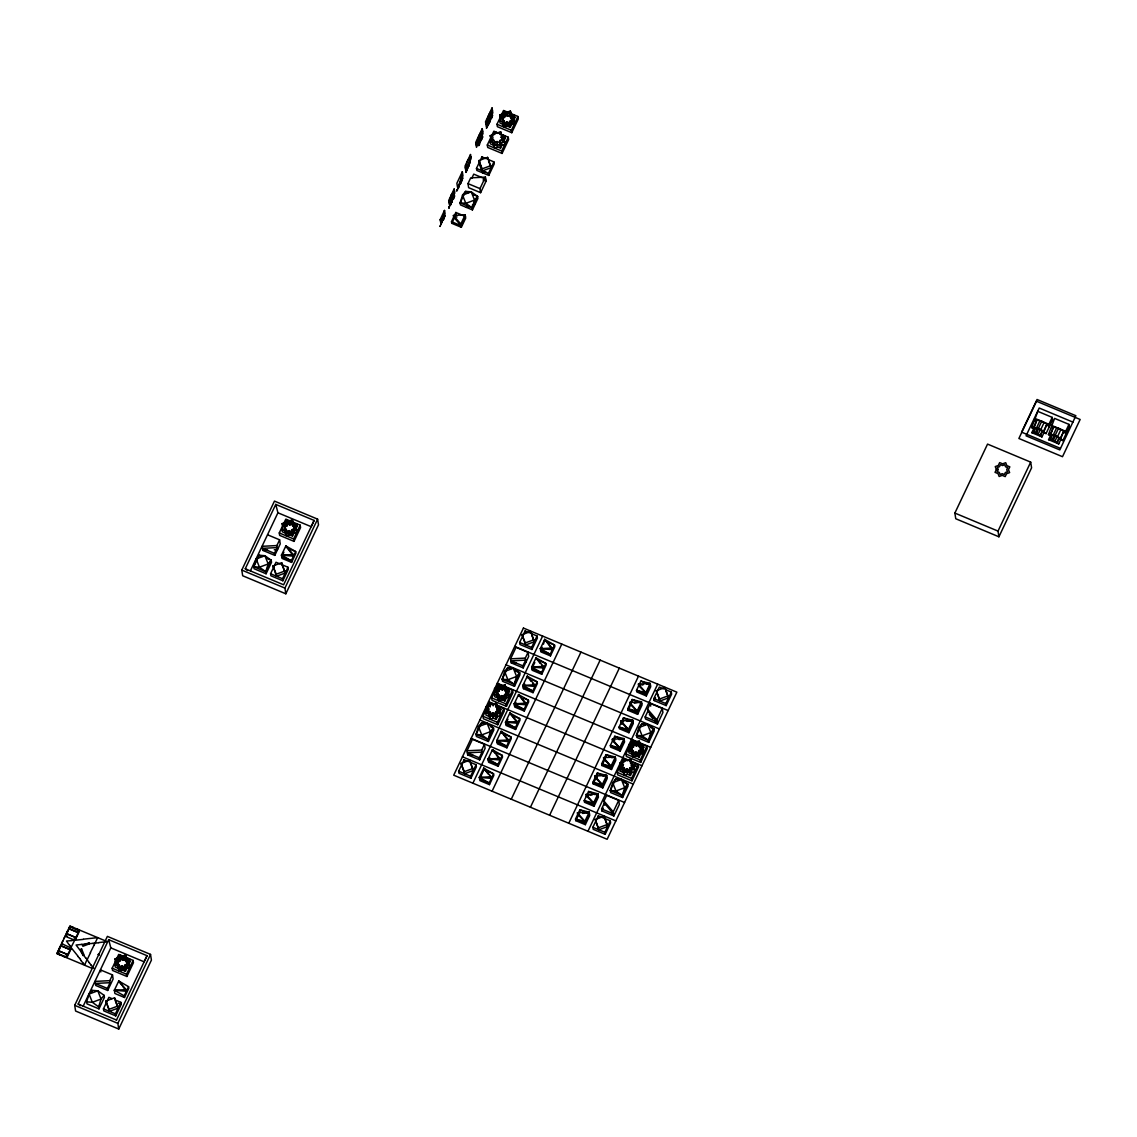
<?xml version="1.0" encoding="UTF-8"?>
<svg xmlns="http://www.w3.org/2000/svg" width="1137" height="1137" viewBox="0 0 1137 1137"><rect width="100%" height="100%" fill="white"/><g stroke="black" fill="none" stroke-linecap="round" stroke-linejoin="round"><path stroke-width="1.5" d="M456.733 191.201L457.358 189.495L456.946 190.447M492.634 115.249L492.42 115.676M458.964 186.624L458.751 187.179M468.003 167.565L467.79 168.091M469.183 165.078L468.97 165.632M491.355 117.836L492.236 115.604M466.952 169.555L467.819 167.366M468.131 167.054L468.615 165.689M469.311 164.012L470.348 162.165M479.615 143.191L479.388 143.873M98.152 954.611L99.26 954.838M99.317 954.654L98.265 954.284M443.856 217.906L444.937 215.319L444.155 216.982M479.615 143.944L479.373 144.612L479.416 143.106M478.819 144.555L479.245 143.532M444.439 210.629L442.847 218.347L440.09 219.882M460.243 181.55L462.318 171.758L462.972 175.794L457.529 187.307L456.875 183.256L462.318 171.758M440.047 226.178L440.417 225.254M449.385 206.508L449.84 205.385M452.213 200.51L452.583 199.586M458.126 187.96L458.779 186.454M459.149 185.658L459.618 184.535M468.359 166.372L469.012 164.879M479.8 142.296L480.169 141.358M486.494 127.969L486.863 127.031M490.957 119.385L490.971 119.115M462.048 179.93L462.702 177.798M487.716 125.34L488.469 123.805M488.413 124.615L488.654 123.905M489.606 122.114L489.834 121.403M451.318 203.125L451.545 202.414M442.79 220.393L443.103 219.754M443.728 219.285L443.146 220.422M460.329 183.668L460.84 182.574M460.329 183.156L460.968 181.735M86.668 1001.825L89.07 994.051L92.111 990.341L97.782 990.81L104.107 995.344L104.419 997.376L98.976 1008.874L86.98 1003.857L86.668 1001.825L92.339 1002.294L101.065 999.053L104.107 995.344M98.649 1006.842L101.065 999.053L97.782 990.81L89.07 994.051L92.339 1002.294L98.649 1006.842L98.976 1008.874M266.086 573.773L265.76 571.74L253.778 566.723L256.18 558.949L259.222 555.24L264.893 555.709L271.217 560.243L271.53 562.275L266.086 573.773L254.091 568.756L253.778 566.723L259.222 555.24L262.221 556.49M253.778 566.723L259.449 567.192L265.76 571.74L268.176 563.952L271.217 560.243L266.712 558.366M449.016 202.528L451.432 194.74L454.473 191.03L452.057 198.819L449.016 202.528L454.473 191.03M472.438 209.904L472.125 207.872L460.144 202.869L462.546 195.095L465.587 191.371L471.258 191.84L477.568 196.388L477.895 198.421L472.438 209.904L460.457 204.902L460.144 202.869L465.587 191.371L468.586 192.622M460.144 202.869L465.815 203.338L472.125 207.872L474.527 200.098L477.568 196.388L473.077 194.512M488.37 741.466L488.043 739.434L476.062 734.431L478.464 726.642L481.505 722.933L487.176 723.402L493.486 727.95L493.813 729.982L488.37 741.466L476.375 736.463L476.062 734.431L481.505 722.933L484.504 724.184M514.507 686.293L514.194 684.261L502.199 679.258L504.615 671.484L507.656 667.76L513.327 668.229L519.637 672.777L519.95 674.809L514.507 686.293L502.526 681.29L502.199 679.258L507.656 667.76L510.655 669.011M476.062 734.431L481.733 734.9L488.043 739.434L490.445 731.659L493.486 727.95L490.502 726.685M502.199 679.258L507.884 679.727L514.194 684.261L516.596 676.487L519.637 672.777L515.146 670.887M622.607 797.549L622.28 795.516L610.299 790.513L612.701 782.725L615.742 779.016L621.427 779.485L627.738 784.018L628.05 786.051L622.607 797.549L610.612 792.546L610.299 790.513L615.742 779.016L618.741 780.266M648.744 742.376L648.431 740.343L636.45 735.341L638.852 727.552L641.893 723.843L647.564 724.312L653.874 728.845L654.201 730.892L648.744 742.376L636.763 737.373L636.45 735.341L641.893 723.843L644.892 725.093M610.299 790.513L615.97 790.982L622.28 795.516L624.696 787.742L627.738 784.018L623.232 782.142M636.45 735.341L642.121 735.81L648.431 740.343L650.833 732.569L653.874 728.845L650.876 727.595M491.568 117.921L492.008 117.139M491.44 118.333L491.582 118.134M491.98 117.21L492.42 115.946L491.141 118.333M489.535 122.327L489.649 121.318M489.393 121.872L488.896 122.881L489.606 121.702M450.792 203.424L451.361 202.315M458.524 186.823L457.913 188.628M461.039 182.304L460.513 182.659M458.552 187.776L458.524 187.989M462.205 179.504L462.759 178.154M448.959 208.369L448.973 206.92L449.101 207.815M467.591 168.688L467.563 168.901M488.313 125.113L488.114 124.388M460.94 182.886L460.471 183.782M82.944 962.982L84.678 965L86.767 960.14M469.737 162.946L470.292 161.781M491.752 116.272L492.435 115.135M468.728 166.286L468.757 166.414M314.125 520.433L311.197 526.687L277.925 512.787L275.765 504.402L314.125 520.433L283.625 584.802L245.265 568.77L275.765 504.402M451.19 202.756L450.622 204.745M451.19 204.106L450.778 204.816M479.26 144.896L478.848 145.593M241.783 570.078L274.458 501.104L317.607 519.14L318.502 524.825L285.828 593.798L242.678 575.763L241.783 570.078L284.932 588.099L285.828 593.798M60.048 954.952L57.134 953.517L58.044 951.115M73.123 927.38L70.025 926.3L68.732 928.545M63.246 956.288L66.33 957.368L71.318 947.448M76.321 928.702L79.235 930.151L74.815 940.271L83.371 939.375M250.467 570.717L277.925 512.787M81.622 944.435L76.08 945.018L80.94 951.413M285.216 522.452L282.161 523.603L282.53 526.033L285.6 524.896L285.216 522.452L286.567 519.595L286.95 522.039L289.935 523.29L292.991 522.139L300.182 525.152L300.566 527.596L294.028 541.383L279.645 535.371L279.276 532.94L285.799 519.14L291.555 521.542M295.393 526.701L295.776 529.146L297.127 526.289L296.743 523.844L295.393 526.701L296.544 529.6L293.474 530.752L293.858 533.182L292.507 536.039L289.523 534.802L286.453 535.939L285.316 533.04L282.331 531.789L281.948 529.359L283.298 526.502L282.161 523.603M284.492 530.993L285.074 526.53L284.264 524.484L286.425 523.674L287.391 521.656L289.494 522.537L291.655 521.727L292.849 526.218L294.952 527.099L294 529.117L294.582 524.654L292.465 523.773M274.244 549.796L277.513 549.626L276.888 545.561L279.603 539.819L267.621 534.816M285.074 526.53L285.458 528.975L284.648 526.914L286.808 526.118L287.391 521.656M265.76 571.74L271.217 560.243M274.472 553.349L277.201 547.593L262.491 548.332L274.472 553.349L274.799 555.382L262.818 550.365L262.178 546.3L276.888 545.561M274.799 555.382L280.242 543.884L279.603 539.819M93.007 943.34L98.706 942.772M90.335 952.607L94.058 945.16M86.924 960.211L90.519 952.692M94.087 945.16L97.654 937.641L83.47 939.176M281.678 562.716L285.273 572.991L276.547 576.246L272.965 565.956L281.678 562.716L282.004 564.748L287.988 567.249L288.315 569.282L282.857 580.78L270.876 575.777L270.563 573.744L276.007 562.246L280.498 564.123M293.616 526.673L294.426 528.733L292.266 529.529L291.314 531.548L289.196 530.666L287.036 531.476L286.226 529.43L284.122 528.549M281.479 555.126L285.842 545.931L295.677 551.573L295.933 553.193L291.584 562.389L281.99 558.381L281.479 555.126L293.247 554.543L293.502 556.164L281.479 555.126L291.328 560.768L291.584 562.389M292.266 529.529L291.683 533.992L289.58 533.111L287.419 533.921M292.507 536.039L292.124 533.608L293.474 530.752M283.909 552.156L281.734 556.76L291.328 560.768L295.677 551.573L287.689 548.233M478.762 144.513L478.691 145.536M487.176 126.534L487.204 126.832M487.816 125.496L488.427 124.203M443.075 220.109L443.643 218.787M444.055 217.991L444.809 216.286M487.674 126.093L488.455 124.303M488.853 123.606L489.635 121.801M294.028 541.383L293.644 538.938L300.182 525.152M74.701 1005.335L107.375 936.376L150.525 954.398L151.42 960.097L118.745 1029.056L75.596 1011.035L74.701 1005.335L117.85 1023.357L118.745 1029.056M80.4 1005.705L78.183 1004.042L108.683 939.674L147.043 955.691L116.415 1020.187M467.989 183.611L470.704 177.855L485.414 177.116L486.053 181.195L480.61 192.679L468.629 187.676L467.989 183.611L479.97 188.614L480.61 192.679M502.938 113.771L499.882 114.922L500.266 117.353L503.321 116.216L502.938 113.771L504.302 110.914L504.686 113.359L507.656 114.61L507.273 112.165L510.342 111.028L510.726 113.473L517.918 116.471L518.301 118.916L511.764 132.702L497.381 126.69L496.997 124.26L503.535 110.46L509.277 112.861M487.304 144.996L493.842 131.196L508.225 137.207L508.609 139.652L502.071 153.438L487.688 147.44L487.304 144.996L501.687 151.008L502.071 153.438M471.713 178.452L473.745 174.146L485.741 179.149M487.602 157.361L491.184 167.651L482.472 170.891L478.89 160.601L487.602 157.361L487.915 159.393L493.913 161.895L494.225 163.941L488.782 175.425L476.801 170.422L476.474 168.39L481.932 156.892L486.423 158.768M451.488 221.672L455.852 212.477L465.431 216.485L461.082 225.68L451.488 221.672L451.744 223.293L461.338 227.301L465.687 218.105L465.175 214.85L453.407 215.447L453.663 217.068L461.082 225.68M282.857 580.78L282.544 578.747L287.988 567.249M511.579 124.501L514.649 123.364L513.498 120.465L514.848 117.608L514.464 115.164L513.114 118.021L514.265 120.92L511.195 122.071L511.579 124.501L510.229 127.358L507.244 126.122L504.188 127.259L503.037 124.359L500.053 123.109L499.669 120.678L501.033 117.822L499.882 114.922M503.435 138.771L504.572 141.67L501.516 142.807L501.9 145.252L500.55 148.108L497.565 146.858L494.496 147.995L493.359 145.095L490.374 143.859L489.99 141.414L491.34 138.558L490.189 135.658L493.259 134.521L494.609 131.665L497.594 132.901L500.65 131.764L502.184 137.108L505.169 138.344L503.819 141.201L503.435 138.771L504.785 135.914L501.801 134.663M451.744 223.293L455.368 215.632M494.453 142.708L492.349 141.827L492.918 137.364L492.108 135.317L494.282 134.507L495.235 132.489L497.338 133.37L499.513 132.56L500.323 134.621L502.426 135.502L502.81 137.932L500.706 137.051M503.321 116.216L504.686 113.359M502.796 117.85L501.843 119.868L503.947 120.749L505.141 125.241L507.315 124.43L509.419 125.312L509.035 122.867L509.987 120.849L512.162 120.053L511.337 117.992L512.304 115.974L510.2 115.093L509.376 113.046L507.216 113.856L505.112 112.975L504.53 117.438L502.369 118.234L503.179 120.295L501.985 115.803L504.146 114.993M83.129 1006.288L110.815 947.874L108.683 939.674M504.53 117.438L505.112 112.975M503.563 122.725L502.611 124.743L504.714 125.624M284.932 588.099L317.607 519.14M502.426 135.502L501.474 137.52L502.284 139.567L500.109 140.377L499.157 142.395L497.054 141.514L494.879 142.324L495.263 144.754L497.437 143.958L497.054 141.514M461.338 227.301L460.826 224.046L465.175 214.85M499.541 144.825L500.109 140.377M510.229 127.358L509.845 124.928L511.195 122.071M500.55 148.108L500.166 145.664L501.516 142.807M479.97 188.614L485.414 177.116M472.125 207.872L477.568 196.388M488.782 175.425L488.469 173.392L493.913 161.895M129.661 959.116L128.296 961.973L128.68 964.403L130.044 961.561L129.661 959.116L126.676 957.866L125.525 954.966L122.469 956.103L119.484 954.867L119.868 957.311L122.853 958.548L125.909 957.411L133.1 960.41L133.455 962.698L126.918 976.484L112.535 970.472L112.179 968.198L118.717 954.412L124.715 956.913M128.296 961.973L129.447 964.872L126.392 966.009L126.775 968.454L125.411 971.311L122.441 970.06L119.371 971.197L118.22 968.298L115.249 967.061L114.865 964.617L116.216 961.76L115.064 958.861L118.134 957.724L119.484 954.867M511.764 132.702L511.38 130.258L517.918 116.471M116.216 961.76L116.599 964.204L115.448 961.305L118.518 960.168L119.868 957.311M501.687 151.008L508.225 137.207M117.026 963.806L119.143 964.688L119.513 967.132L117.409 966.251L117.992 961.788L117.182 959.742L119.342 958.932L120.295 956.913L122.412 957.795L124.573 956.984L125.766 961.476L127.87 962.357L126.918 964.375L127.486 959.926L125.383 959.045M109.777 980.662L95.067 981.402L95.707 985.466L107.688 990.483L107.361 988.451L110.09 982.695L109.777 980.662L112.492 974.921L100.511 969.918L100.823 971.95M117.893 965.242L117.992 961.788M118.376 964.233L117.552 962.186L119.726 961.376L120.295 956.913M107.688 990.483L113.131 978.985L112.492 974.921M114.567 997.817L118.163 1008.093L109.436 1011.347L105.855 1001.057L114.567 997.817L114.894 999.849L120.877 1002.351L121.204 1004.383L115.747 1015.881L103.765 1010.878L103.453 1008.846L108.896 997.348L111.895 998.599M125.184 964.801L124.217 966.82L122.114 965.938L119.954 966.748L120.337 969.179L122.498 968.383L124.601 969.25L125.184 964.801L127.344 963.991L126.534 961.945M114.368 990.228L118.731 981.032L128.566 986.66L128.822 988.295L124.473 997.49L114.88 993.482L114.368 990.228L126.136 989.645L126.392 991.265L114.368 990.228L124.217 995.856L124.473 997.49M125.411 971.311L125.042 968.866L126.392 966.009M126.918 976.484L126.562 974.21L133.1 960.41M115.747 1015.881L115.434 1013.849L120.877 1002.351M124.217 995.856L128.566 986.66M117.85 1023.357L150.525 954.398M493.245 704.187L496.315 703.05L496.698 705.494L503.89 708.493L504.274 710.938L497.736 724.724L483.353 718.726L482.969 716.282L489.507 702.495L493.813 704.286M491.681 697.891L498.219 684.104L512.602 690.102L512.986 692.547L506.448 706.333L492.065 700.335L491.681 697.891L506.064 703.902L506.448 706.333M467.023 750.79L472.48 739.292L484.461 744.294L485.101 748.373L479.643 759.857L467.662 754.854L467.023 750.79L481.733 750.05L484.461 744.294M510.598 658.835L516.042 647.337L528.037 652.354L528.677 656.419L523.219 667.902L511.238 662.899L510.598 658.835L525.308 658.096L528.037 652.354M497.551 716.537L500.621 715.4L499.47 712.487L500.82 709.63L500.436 707.2L499.086 710.057L500.237 712.956L497.167 714.093L497.551 716.537L496.201 719.394L493.231 718.143L490.161 719.28L489.009 716.381L486.039 715.145L485.655 712.7L487.006 709.843L485.854 706.944L488.924 705.807L490.274 702.95L490.658 705.395M506.278 698.146L509.333 697.009L508.182 694.11L509.532 691.253L509.163 688.809L507.798 691.666L508.95 694.565L505.894 695.702L506.278 698.146L504.913 701.003L501.943 699.752L498.873 700.889L497.722 697.99L494.751 696.754L494.368 694.309L495.718 691.452L494.567 688.553L497.636 687.416L498.987 684.559L499.37 687.004L502.341 688.24L505.411 687.103L505.027 684.659L501.971 685.796L502.341 688.24M473.347 770.474L469.752 760.184L461.039 763.424L464.621 773.714L473.347 770.474L470.064 762.216L476.062 764.718L476.389 766.764L470.931 778.248L458.95 773.245L458.637 771.213L464.081 759.715L468.572 761.591M530.752 631.447L534.347 641.737L525.621 644.977L522.039 634.702L530.752 631.447L531.078 633.494L537.062 635.995L537.389 638.028L531.945 649.511L519.95 644.508L519.637 642.476L525.081 630.978L529.572 632.854M495.974 705.906L498.091 706.788L497.125 708.806L497.935 710.852L495.775 711.663L495.007 714.903L492.904 714.022L490.729 714.832L489.919 712.771L487.816 711.89L488.583 708.649L487.773 706.603L489.933 705.793L490.9 703.775L493.003 704.656L495.163 703.846L496.173 707.129L495.163 703.846M487.816 711.89L488.583 708.649M496.528 693.499L498.631 694.38L499.015 696.825L496.912 695.943L497.494 691.481L496.67 689.434L498.845 688.624L499.797 686.606L501.9 687.487L504.075 686.677L505.269 691.168L504.075 686.677M497.494 691.481L497.864 693.925L497.054 691.879L499.228 691.069L499.797 686.606M495.007 714.903L495.775 711.663M495.959 712.885L498.134 712.075L497.324 710.028L498.091 706.788M504.885 688.738L506.988 689.619L506.036 691.637L506.846 693.684L504.686 694.494L503.719 696.512L501.616 695.631L499.456 696.441L498.631 694.38M504.686 694.494L504.103 698.942L502 698.075L499.825 698.871M507.372 692.049L506.42 694.067L506.036 691.637M496.201 719.394L495.817 716.95L497.167 714.093M504.913 701.003L504.53 698.559L505.894 695.702M470.931 778.248L470.619 776.216L476.062 764.718M479.331 757.825L482.06 752.083L467.35 752.822L479.331 757.825L479.643 759.857M488.043 739.434L493.486 727.95M514.194 684.261L519.637 672.777M522.906 665.87L525.635 660.128L510.925 660.867L522.906 665.87L523.219 667.902M531.945 649.511L531.619 647.479L537.062 635.995M497.736 724.724L497.352 722.293L503.89 708.493M506.064 703.902L512.602 690.102M472.893 783.208L542.619 636.08M479.359 777.353L483.722 768.157L493.557 773.785L493.813 775.42L489.464 784.615L479.871 780.607L479.359 777.353L491.127 776.756L491.383 778.39L479.359 777.353L489.208 782.981L489.464 784.615M488.071 758.962L492.435 749.766L502.27 755.394L502.526 757.029L498.177 766.224L488.583 762.216L488.071 758.962L499.839 758.365L500.095 759.999L488.071 758.962L497.921 764.59L498.177 766.224M496.784 740.571L501.147 731.375L510.996 737.003L511.252 738.638L506.889 747.833L497.295 743.825L496.784 740.571L508.552 739.974L508.807 741.608L496.784 740.571L506.633 746.199L506.889 747.833M505.51 722.18L509.859 712.984L519.708 718.612L519.964 720.247L515.601 729.442L506.008 725.434L505.51 722.18L517.278 721.597L517.534 723.217L505.51 722.18L515.345 727.808L515.601 729.442M514.222 703.789L518.571 694.593L528.421 700.236L528.677 701.856L524.313 711.051L514.734 707.043L514.222 703.789L525.99 703.206L526.246 704.826L514.222 703.789L524.058 709.431L524.313 711.051M522.935 685.398L527.298 676.202L537.133 681.845L537.389 683.465L533.026 692.66L523.446 688.652L522.935 685.398L534.703 684.815L534.958 686.435L522.935 685.398L532.784 691.04L533.026 692.66M531.647 667.007L536.01 657.811L545.845 663.454L546.101 665.074L541.752 674.269L532.159 670.261L531.647 667.007L543.415 666.424L543.671 668.044L531.647 667.007L541.496 672.649L541.752 674.269M540.359 648.616L544.722 639.42L554.558 645.063L554.813 646.683L550.464 655.878L540.871 651.871L540.359 648.616L552.127 648.033L552.383 649.653L540.359 648.616L550.209 654.258L550.464 655.878M489.777 757.526L488.327 760.596L497.921 764.59L502.27 755.394L495.888 752.737M507.941 719.209L505.766 723.814L515.345 727.808L519.708 718.612L511.721 715.287M515.928 702.353L514.478 705.423L524.058 709.431L528.421 700.236L523.631 698.232M524.64 683.962L523.191 687.032L532.784 691.04L537.133 681.845L532.343 679.841M534.802 662.501L531.903 668.641L541.496 672.649L545.845 663.454L539.464 660.782M542.065 647.18L540.615 650.25L550.209 654.258L554.558 645.063L548.176 642.391M543.529 644.11L544.722 639.42L552.127 648.033M523.446 688.652L524.896 685.583M492.079 791.21L561.792 644.096M511.252 799.226L580.964 652.098M530.425 807.242L600.151 660.114M549.612 815.243L619.324 668.13M568.784 823.259L638.497 676.131M588.568 791.451L584.219 800.647L584.475 802.267L594.054 806.275L598.417 797.08L597.906 793.825L588.568 791.451L598.161 795.459L593.798 804.655L584.219 800.647L593.542 803.02L594.054 806.275M640.856 681.106L636.507 690.301L636.763 691.936L646.342 695.943L650.705 686.748L650.193 683.493L640.856 681.106L650.449 685.114L646.086 694.309L636.507 690.301L645.844 692.689L646.342 695.943M575.763 820.658L575.507 819.038L579.856 809.842L589.193 812.216L589.705 815.471L585.342 824.666L575.763 820.658L578.662 814.533M593.187 783.89L597.536 774.695L597.295 773.061L606.618 775.434L607.13 778.689L602.766 787.884L593.187 783.89L592.931 782.256L597.295 773.061L602.084 775.064M601.899 765.499L601.644 763.865L606.007 754.67L615.33 757.043L615.842 760.298L611.493 769.493L601.899 765.499L604.799 759.36M621.513 724.113L623.687 719.522L623.431 717.888L632.769 720.275L633.281 723.516L628.917 732.711L619.324 728.718L619.068 727.083L623.431 717.888L633.025 721.896L628.662 731.091L619.068 727.083L628.406 729.471L628.917 732.711M628.05 710.327L627.795 708.692L632.144 699.497L641.481 701.884L641.993 705.139L637.63 714.32L628.05 710.327L630.95 704.187M580.112 811.463L579.856 809.842L589.449 813.85L585.086 823.046L575.507 819.038L584.83 821.411L589.193 812.216L577.425 812.813L577.681 814.433L584.83 821.411L585.342 824.666M593.542 803.02L597.906 793.825L586.138 794.422L586.394 796.056L593.542 803.02L586.138 794.422M606.874 777.068L602.525 786.264L592.931 782.256L602.269 784.629L606.618 775.434L594.85 776.031L595.106 777.665L602.269 784.629L602.766 787.884M615.586 758.677L611.237 767.873L601.644 763.865L610.981 766.239L615.33 757.043L603.562 757.64L603.818 759.274L610.981 766.239L611.493 769.493M624.312 740.286L619.949 749.482L610.356 745.474L619.693 747.848L624.057 738.666L614.719 736.279L610.356 745.474L610.612 747.108L620.205 751.102L624.554 741.907L624.057 738.666L612.289 739.249L612.545 740.883L619.693 747.848L620.205 751.102M628.406 729.471L632.769 720.275L621.001 720.858L621.257 722.492L628.406 729.471L621.001 720.858M632.399 701.131L632.144 699.497L641.737 703.505L637.374 712.7L627.795 708.692L637.118 711.08L641.481 701.884L629.713 702.467L629.969 704.101L637.118 711.08L637.63 714.32M645.844 692.689L650.193 683.493L638.425 684.076L638.681 685.71L645.844 692.689L638.425 684.076M587.957 831.275L657.683 684.147M627.496 760.269L630.552 759.132L630.936 761.577L638.127 764.576L638.511 767.02L631.973 780.806L617.59 774.809L617.206 772.364L623.744 758.564L628.065 760.369M631.874 743.499L628.804 744.636L630.339 749.979L629.187 747.08L632.257 745.929L631.874 743.499L633.224 740.642L633.607 743.072L636.592 744.323L639.648 743.186L646.839 746.185L647.223 748.629L640.685 762.415L626.302 756.418L625.918 753.973L632.456 740.173L636.777 741.978M604.628 805.181L603.989 801.116L606.717 795.374L618.699 800.377L619.338 804.442L613.895 815.94L601.899 810.937L601.587 808.904L604.315 803.148L613.568 813.907L601.587 808.904M647.564 709.161L650.293 703.419L662.274 708.422L662.914 712.501L657.456 723.985L645.475 718.982L645.162 716.95L647.877 711.208L647.564 709.161L656.831 719.92L657.456 723.985L655.154 721.299M631.788 772.62L634.858 771.469L633.707 768.569L635.057 765.713L634.688 763.282L633.323 766.139L634.474 769.038L631.419 770.175L631.788 772.62L630.438 775.477L627.468 774.226L624.398 775.363L623.247 772.464L620.276 771.227L619.892 768.783L621.243 765.926L620.091 763.026L623.161 761.889L624.511 759.033M640.515 754.229L643.57 753.078L642.419 750.178L643.784 747.322L643.4 744.891L642.035 747.748L643.187 750.647L640.131 751.784L640.515 754.229L639.15 757.086L636.18 755.835L633.11 756.972L631.959 754.073L628.988 752.836L628.605 750.392L629.955 747.535M592.874 827.295L598.318 815.797L610.299 820.8L610.626 822.833L605.168 834.331L593.187 829.328L592.874 827.295L604.856 832.298L605.168 834.331M664.989 687.53L668.584 697.82L659.872 701.06L656.276 690.77L664.989 687.53L665.316 689.562L671.299 692.078L671.626 694.11L666.183 705.594L654.187 700.591L653.874 698.559L659.318 687.061L663.809 688.937M621.868 766.75L622.82 764.732L622.01 762.685L624.17 761.875L625.137 759.857L627.24 760.738L629.401 759.928L630.211 761.989L632.328 762.856L631.561 766.096L632.371 768.157L630.211 768.953L629.244 770.985L627.141 770.104L624.98 770.9L623.971 767.631L621.868 766.75L622.053 767.972L624.156 768.854M620.276 771.227L621.626 768.37L621.243 765.926M630.765 749.581L632.883 750.463L633.252 752.907L631.149 752.026L631.731 747.563L630.921 745.517L633.082 744.707L634.034 742.688L636.151 743.57L638.312 742.759L639.506 747.251L638.312 742.759M601.899 810.937L603.264 808.066M654.187 700.591L655.552 697.72M631.731 747.563L632.115 750.008L631.291 747.961L633.465 747.151L634.034 742.688M629.244 770.985L630.012 767.745L632.186 766.935L631.362 764.888L632.328 762.856M632.883 750.463L634.076 754.954L636.237 754.144L638.34 755.025L638.923 750.562L641.083 749.766L640.273 747.705L641.225 745.687L639.122 744.806M638.34 755.025L638.923 750.562M630.438 775.477L630.054 773.032L631.419 770.175M639.15 757.086L638.781 754.641L640.131 751.784M611.578 813.253L613.895 815.94L613.255 811.875L618.699 800.377M656.831 719.92L662.274 708.422M604.856 832.298L610.299 820.8M622.28 795.516L627.738 784.018M648.431 740.343L653.874 728.845M666.183 705.594L665.856 703.561L671.299 692.078M631.973 780.806L631.589 778.376L638.127 764.576M640.685 762.415L640.302 759.985L646.839 746.185M954.867 513.071L987.556 444.098L1030.69 462.134L1031.586 467.819L998.911 536.792L955.762 518.756L954.867 513.071L998.016 531.093L998.911 536.792M1033.775 428.478L1031.657 427.611L1037.811 411.367L1052.194 417.378L1052.578 419.823L1046.04 433.609L1038.578 428.891L1035.068 427.882L1033.192 432.785L1031.785 432.671L1033.775 428.478L1035.068 427.882M1031.657 427.611L1033.661 427.768L1036.759 419.866L1041.734 421.273L1046.935 424.115L1043.823 432.017L1046.04 433.609M1033.661 427.768L1036.276 422.253M1033.192 432.785L1035.182 428.606M1033.505 426.759L1036.475 428.009L1039.744 421.102M1033.092 432.06L1035.196 432.941L1037.171 428.763M1036.475 428.009L1038.465 428.166L1041.734 421.273M1035.196 432.941L1036.603 433.069L1038.578 428.891M1043.937 432.728L1041.961 436.906L1038.166 434.192L1040.156 430.013M1043.823 432.017L1043.667 431.008L1040.696 429.758L1043.951 422.865M1040.284 435.073L1042.259 430.895M1040.383 435.784L1042.373 431.605M1043.667 431.008L1046.935 424.115M998.016 531.093L1030.69 462.134M1047.092 425.124L1049.309 426.716L1048.925 424.272L1052.194 417.378M1050.545 435.499L1048.442 434.618L1054.596 418.388L1068.979 424.385L1069.363 426.83L1062.825 440.63L1055.363 435.897L1051.853 434.902L1049.977 439.792L1048.57 439.678L1050.545 435.499L1051.853 434.902M1048.442 434.618L1050.432 434.775L1053.544 426.872L1058.519 428.279L1063.72 431.122L1060.608 439.024L1062.825 440.63M1050.432 434.775L1053.544 426.872M1049.977 439.792L1051.952 435.613M1050.275 433.765L1053.26 435.016L1056.529 428.123M1049.863 439.081L1051.967 439.962L1053.956 435.784M1053.26 435.016L1055.25 435.173L1058.519 428.279M1051.967 439.962L1053.388 440.076L1055.363 435.897M1060.722 439.749L1058.732 443.927L1054.951 441.199L1056.927 437.02M1060.608 439.024L1060.451 438.015L1057.467 436.779L1060.736 429.871M1057.055 442.08L1059.044 437.901M1057.168 442.79L1059.144 438.612M1060.451 438.015L1063.72 431.122M1063.877 432.131L1066.094 433.723L1065.71 431.293L1068.979 424.385M80.855 951.584L82.518 953.815M443.288 219.37L443.501 218.83M82.532 953.787L85.843 958.235M79.675 958.448L77.984 956.53M81.281 960.779L79.689 958.42M89.212 962.57L90.861 964.83M147.043 955.691L144.086 961.788L110.815 947.874M462.361 179.66L461.977 180.513M490.459 120.55L490.274 120.778M466.582 170.536L465.886 172.412L466.554 170.365M482.386 137.293L481.392 139.894L482.358 137.108M454.317 196.516L453.336 199.117L454.288 196.331M505.496 115.405L507.599 116.287L509.76 115.491L509.376 113.046M504.757 122.796L506.931 121.986L509.035 122.867M504.188 127.259L503.805 124.814L506.86 123.677L509.845 124.928M510.371 123.293L512.545 122.483M500.493 142.807L502.668 142.011L502.284 139.567M494.496 147.995L494.126 145.564L497.182 144.413L500.166 145.664M501.9 145.252L504.956 144.101L504.572 141.67M482.472 170.891L482.159 168.859L490.871 165.618M485.698 171.843L482.799 172.923L479.516 164.68M466.454 207.403L469.354 206.323M472.267 205.243L475.167 204.163M287.76 524.086L289.878 524.967L292.038 524.171L291.655 521.727M286.453 535.939L286.083 533.495L289.139 532.358L292.124 533.608M292.65 531.974L294.81 531.164L294.426 528.733M293.858 533.182L296.913 532.045L296.544 529.6M276.547 576.246L276.234 574.213L284.946 570.959M525.621 644.977L525.308 642.945L534.02 639.705M500.181 689.05L502.284 689.932L504.458 689.121M498.873 700.889L498.489 698.459L501.559 697.308L504.53 698.559M505.055 696.924L507.23 696.128L506.846 693.684M490.729 714.832L490.544 713.61L492.705 712.8L494.822 713.681M490.161 719.28L489.777 716.85L492.847 715.699L495.817 716.95M464.621 773.714L464.308 771.682L473.02 768.441M659.872 701.06L659.545 699.028L668.258 695.787M636.208 741.878L639.264 740.741L640.799 746.085L643.784 747.322M634.418 745.133L636.521 746.014L638.696 745.204M633.693 752.509L635.853 751.713L637.956 752.595M633.11 756.972L632.726 754.542L635.796 753.39L638.781 754.641M639.307 753.007L641.467 752.197L641.083 749.766M621.626 768.37L620.475 765.471L623.545 764.32M624.98 770.9L624.781 769.692L626.956 768.882L629.059 769.763M624.398 775.363L624.014 772.933L627.084 771.781L630.054 773.032M120.678 959.358L122.782 960.239L124.956 959.429L124.573 956.984M119.371 971.197L118.987 968.767L122.057 967.615L125.042 968.866M125.567 967.232L127.728 966.436L127.344 963.991M126.775 968.454L129.831 967.317L129.447 964.872M595.276 819.507L603.989 816.267L607.257 824.524L607.584 826.556L598.858 829.797L595.276 819.507L598.858 829.797M109.436 1011.347L109.124 1009.315L117.836 1006.06M598.545 827.764L607.257 824.524M638.681 685.71L640.842 685.284M642.277 685.014L643.002 684.872M646.598 684.176L650.193 683.493M629.969 704.101L631.405 703.817M634.29 703.263L637.161 702.709M637.885 702.567L641.481 701.884M621.257 722.492L622.692 722.208M627.013 721.384L632.769 720.275M612.545 740.883L614.691 740.457M619.011 739.633L624.057 738.666M603.818 759.274L605.268 758.99M611.734 757.739L615.33 757.043M595.106 777.665L597.266 777.239M603.022 776.13L606.618 775.434M586.394 796.056L588.554 795.63M589.989 795.36L592.15 794.934M594.31 794.521L597.906 793.825M577.681 814.433L579.117 814.163M582.712 813.467L589.193 812.216M106.395 941.734L98.805 942.559M71.929 940.612L66.472 941.024L69.556 945.415M87.265 943.994L81.637 944.406M92.992 943.383L87.364 943.795M72.029 940.413L74.886 940.1M453.663 217.068L457.031 216.897M262.818 550.365L267.721 550.123M511.238 662.899L516.141 662.658M467.662 754.854L472.566 754.613M110.09 982.695L95.38 983.434L107.361 988.451M1034.926 420.704L1036.93 420.875L1036.759 419.866M1051.711 427.725L1053.701 427.882M511.877 116.372L514.848 117.608M509.76 115.491L510.584 117.537L512.688 118.419L512.304 115.974M499.669 120.678L502.653 121.915L503.805 124.814M502.227 122.313L504.331 123.194L503.947 120.749M496.997 124.26L511.38 130.258M491.966 139.382L494.069 140.263L494.879 142.324M489.99 141.414L492.975 142.651L494.126 145.564M476.474 168.39L488.469 173.392M1072.973 422.14L1039.218 408.027L1026.057 435.812L1059.812 449.911L1075.872 415.716L1037.043 399.499L1021.566 432.145L1060.409 448.362M483.054 179.93L486.053 181.195M1034.542 418.274L1048.925 424.272M1051.327 425.281L1065.71 431.293M1031.785 432.671L1041.961 436.906M1048.57 439.678L1058.732 443.927M297.127 526.289L294.142 525.052L292.607 519.708L289.551 520.845L289.935 523.29M281.948 529.359L284.932 530.595L286.083 533.495M279.276 532.94L293.644 538.938M519.637 642.476L531.619 647.479M653.874 698.559L665.856 703.561M514.72 646.456L668.144 710.554M645.162 716.95L657.143 721.952L647.877 711.208M506.008 664.847L659.432 728.945M270.563 573.744L282.544 578.747M497.295 683.238L650.705 747.336M509.532 691.253L506.562 690.003L505.027 684.659M619.509 738.283L614.719 736.279L614.975 737.913M494.368 694.309L497.338 695.56L498.489 698.459M628.605 750.392L631.589 751.642L632.726 754.542M625.918 753.973L640.302 759.985M488.583 701.628L641.993 765.727M630.41 763.197L632.513 764.078M500.82 709.63L497.85 708.394L496.315 703.05M635.057 765.713L632.087 764.476L630.552 759.132M635.313 765.684L638.511 767.02M610.796 756.673L606.007 754.67L606.263 756.304M487.631 710.682L489.734 711.549L490.544 713.61M485.655 712.7L488.626 713.951L489.777 716.85M619.892 768.783L622.863 770.019L624.014 772.933M482.969 716.282L497.352 722.293M617.206 772.364L631.589 778.376M479.871 720.019L633.281 784.118M504.601 734.346L510.996 737.003L506.633 746.199L497.04 742.205M471.144 738.41L624.568 802.495M462.432 756.801L615.856 820.886M487.176 771.113L493.557 773.785L489.208 782.981L479.615 778.987L483.978 769.792L483.722 768.157L491.127 776.756M458.637 771.213L470.619 776.216M106.679 941.393L69.925 926.03L56.85 953.63L92.012 968.312M67.552 931.047L66.358 933.562M130.044 961.561L127.06 960.31L126.875 959.088M65.164 936.064L63.985 938.579M74.758 940.072L71.006 947.519L78.012 956.217M62.791 941.081L61.597 943.596M114.865 964.617L117.85 965.867L118.987 968.767M60.417 946.098L59.223 948.613M112.179 968.198L126.562 974.21M118.205 1003.132L121.204 1004.383M103.453 1008.846L115.434 1013.849M78.183 1004.042L116.542 1020.06M1055.25 435.173L1057.467 436.779M1038.465 428.166L1040.696 429.758M1053.388 440.076L1054.951 441.199M1036.603 433.069L1038.166 434.192M245.265 568.77L247.496 570.532M453.407 215.447L460.826 224.046M649.355 714.576L652.837 718.612M629.713 702.467L637.118 711.08M612.289 739.249L619.693 747.848M536.266 659.446L536.01 657.811L543.415 666.424M603.562 757.64L610.981 766.239M527.54 677.837L527.298 676.202L534.703 684.815M594.85 776.031L602.269 784.629M518.827 696.228L518.571 694.593L525.99 703.206M603.989 801.116L613.255 811.875M510.115 714.619L509.859 712.984L517.278 721.597M577.425 812.813L584.83 821.411M501.403 733.01L501.147 731.375L508.552 739.974M492.691 751.401L492.435 749.766L499.839 758.365M286.098 547.565L285.842 545.931L293.247 554.543M126.136 989.645L118.731 981.032L121.602 984.869M85.957 958.008L89.183 962.641M93.774 968.312L90.932 964.929M69.655 945.217L71.333 947.419M82.916 963.039L81.253 960.836M544.722 639.42L548.077 643.897M548.56 644.537L552.383 649.653M536.01 657.811L540.317 663.567M541.752 665.486L543.671 668.044M527.298 676.202L531.121 681.319M532.557 683.238L534.958 686.435M518.571 694.593L524.328 702.268M524.811 702.908L526.246 704.826M509.859 712.984L515.132 720.019M515.615 720.659L517.534 723.217M501.147 731.375L508.807 741.608M492.435 749.766L494.822 752.964M496.272 754.883L500.095 759.999M483.722 768.157L488.029 773.913M489.464 775.832L491.383 778.39M285.842 545.931L291.1 552.966M291.584 553.605L293.502 556.164M122.554 986.149L126.392 991.265M510.342 111.028L511.494 113.927M488.569 161.042L491.184 167.651M478.89 160.601L482.159 168.859M665.969 691.211L668.584 697.82M656.276 690.77L659.545 699.028M623.971 767.631L624.781 769.692M531.732 635.142L534.347 641.737M607.584 826.556L603.989 816.267M522.039 634.702L525.308 642.945M488.768 709.872L487.773 706.603M487.389 712.288L485.854 706.944M461.039 763.424L464.308 771.682M292.038 524.171L292.849 526.218M282.004 564.748L285.273 572.991M272.965 565.956L276.234 574.213M124.956 959.429L125.766 961.476M127.316 965.398L127.728 966.436M119.143 964.688L119.954 966.748M119.925 968.155L120.337 969.179M115.434 1001.228L118.163 1008.093M105.855 1001.057L109.124 1009.315M650.293 703.419L650.705 706.134M643.187 750.647L643.57 753.078M642.035 747.748L642.419 750.178M641.225 745.687L641.609 748.132M640.273 747.705L640.657 750.15M636.151 743.57L636.521 746.014M635.796 753.39L636.18 755.835M633.082 744.707L633.465 747.151M630.921 745.517L631.291 747.961M634.474 769.038L634.858 771.469M631.589 751.642L631.959 754.073M633.323 766.139L633.707 768.569M628.804 744.636L629.187 747.08M632.186 766.935L632.371 768.157M631.362 764.888L631.561 766.096M629.401 759.928L629.6 761.15M630.012 767.745L630.211 768.953M626.956 768.882L627.141 770.104M625.137 759.857L625.322 761.079M627.084 771.781L627.468 774.226M622.82 764.732L623.019 765.954L622.01 762.685M622.863 770.019L623.247 772.464M620.091 763.026L620.475 765.471M514.265 120.92L514.649 123.364M513.114 118.021L513.498 120.465M511.337 117.992L511.721 120.437M510.2 115.093L510.584 117.537M507.216 113.856L507.599 116.287M506.931 121.986L507.315 124.43M506.86 123.677L507.244 126.122M501.985 115.803L502.369 118.234M502.653 121.915L503.037 124.359M504.785 135.914L505.169 138.344M500.65 131.764L501.033 134.209M497.182 144.413L497.565 146.858M494.609 131.665L494.993 134.095M492.975 142.651L493.359 145.095M598.318 815.797L598.63 817.83M491.34 138.558L491.724 141.002L490.189 135.658M486.664 127.856L486.48 128.254M480.496 140.86L480.525 141.159M479.985 142.182L479.786 142.58M481.932 156.892L482.244 158.924M459.831 184.251L459.945 183.427L459.874 184.521M459.334 185.558L459.135 185.956M457.486 189.197L457.571 189.836M525.081 630.978L525.393 633.011M455.852 212.477L456.108 214.097M525.308 658.096L525.948 662.16M452.896 199.089L452.938 199.387M451.432 194.74L452.057 198.819M452.398 200.41L452.199 200.808M450.053 205.086L450.167 204.262L450.096 205.371M449.556 206.394L449.357 206.792M440.73 224.756L440.772 225.055M440.232 226.078L440.033 226.476M508.95 694.565L509.333 697.009M507.798 691.666L508.182 694.11M501.9 687.487L502.284 689.932M501.616 695.631L502 698.075M501.559 697.308L501.943 699.752M498.219 684.104L498.603 686.535M498.845 688.624L499.228 691.069M497.636 687.416L498.02 689.861L494.95 690.998L494.567 688.553M496.67 689.434L497.054 691.879M500.237 712.956L500.621 715.4M497.338 695.56L497.722 697.99M499.086 710.057L499.47 712.487M497.935 710.852L498.134 712.075M497.125 708.806L497.324 710.028M493.003 704.656L493.188 705.878M492.705 712.8L492.904 714.022M492.847 715.699L493.231 718.143M489.933 705.793L490.132 707.015M489.734 711.549L489.919 712.771M488.626 713.951L489.009 716.381M481.733 750.05L482.372 754.115M464.081 759.715L464.393 761.747M294.582 524.654L294.952 527.099M289.494 522.537L289.878 524.967M289.196 530.666L289.58 533.111M289.139 532.358L289.523 534.802M286.425 523.674L286.808 526.118M286.226 529.43L286.609 531.874M284.264 524.484L284.648 526.914M284.932 530.595L285.316 533.04M127.486 959.926L127.87 962.357M125.525 954.966L125.909 957.411M124.416 968.042L124.601 969.25M122.469 956.103L122.853 958.548M122.412 957.795L122.782 960.239M122.114 965.938L122.498 968.383M122.057 967.615L122.441 970.06M119.342 958.932L119.726 961.376M118.319 958.946L118.518 960.168M117.182 959.742L117.552 962.186M117.85 965.867L118.22 968.298M115.064 958.861L115.448 961.305M92.111 990.341L92.438 992.374M442.35 221.203L441.071 223.89L442.35 221.203M467.762 160.26L465.36 168.049L468.401 164.325L470.803 156.551L467.762 160.26M476.929 142.139L476.09 144.868L477.156 143.56L477.313 144.57L479.743 140.405L482.628 131.068L481.562 132.375L481.392 131.366L478.975 135.53L476.929 142.139M477.639 140.917L477.043 142.85L479.629 139.695L481.662 133.1L479.089 136.241L477.639 140.917M486.735 121.446L485.897 124.175L486.963 122.867L487.119 123.89L489.55 119.726L492.435 110.388L491.355 111.696L491.198 110.673L488.782 114.837L486.735 121.446M487.446 120.224L486.849 122.156L489.436 119.001L491.468 112.407L488.896 115.562L487.446 120.224M444.51 210.444L440.161 219.683L440.744 222.781L445.093 213.543L444.51 210.444M59.096 951.015L66.969 954.313L59.096 951.015M61.455 946.012L69.343 949.31L61.455 946.012M67.182 933.932L75.07 937.229L67.182 933.932M69.542 928.972L77.415 932.269L69.542 928.972M62.791 944.193L61.782 944.207L57.859 952.465L59.11 952.991L58.683 953.872L65.775 956.842L66.202 955.947L67.453 956.473L71.361 948.215L62.791 944.193M70.835 927.209L69.826 927.223L65.903 935.481L67.154 936.007L66.728 936.902L73.82 939.858L74.246 938.963L75.497 939.489L79.405 931.231L70.835 927.209M482.244 128.637L475.707 142.423L476.474 147.313L483.012 133.512L482.244 128.637M492.051 107.944L485.513 121.744L486.281 126.619L492.804 112.819L492.051 107.944M454.146 188.998L448.703 200.496L449.342 204.561L454.786 193.063L454.146 188.998M470.491 154.518L465.047 166.016L465.687 170.081L471.13 158.583L470.491 154.518M451.83 200.78L451.815 202.315L451.83 200.78M454.402 195.351L454.388 196.914L454.402 195.351M461.48 180.186L461.466 181.735L461.48 180.186M466.625 169.328L466.625 170.848L466.625 169.328M481.079 139.069L481.065 140.604L481.079 139.069M482.472 136.127L482.443 137.691L482.472 136.127M523.432 628.065L453.72 775.192L607.144 839.277L676.856 692.163L523.432 628.065M996.396 469.496L995.031 472.352L998.016 473.589L999.167 476.488L1002.223 475.351L1005.207 476.602L1006.558 473.745L1009.628 472.608L1008.476 469.695L1009.827 466.838L1006.842 465.601L1005.705 462.702L1002.635 463.839L999.65 462.603L998.3 465.459L995.245 466.596L996.396 469.496M998.158 469.524L997.206 471.542L999.309 472.423L1000.119 474.47L1002.28 473.674L1004.397 474.541L1005.35 472.523L1007.51 471.727L1006.7 469.666L1007.666 467.648L1005.549 466.767L1004.738 464.72L1002.578 465.53L1000.475 464.649L999.508 466.667L997.348 467.478L998.158 469.524M1036.518 401.233L1018.88 438.484L1062.498 456.704L1080.15 419.468L1036.518 401.233M471.258 191.84L462.546 195.095L465.815 203.338L474.527 200.098L471.258 191.84M264.893 555.709L256.18 558.949L259.449 567.192L268.176 563.952L264.893 555.709M513.327 668.229L504.615 671.484L507.884 679.727L516.596 676.487L513.327 668.229M487.176 723.402L478.464 726.642L481.733 734.9L490.445 731.659L487.176 723.402M647.564 724.312L638.852 727.552L642.121 735.81L650.833 732.569L647.564 724.312M89.013 942.815L82.475 945.245L82.887 946.268L89.425 943.838L89.013 942.815M81.622 948.94L80.528 949.338L82.987 955.535L84.067 955.123L81.622 948.94M621.427 779.485L612.701 782.725L615.97 790.982L624.696 787.742L621.427 779.485"/></g></svg>
